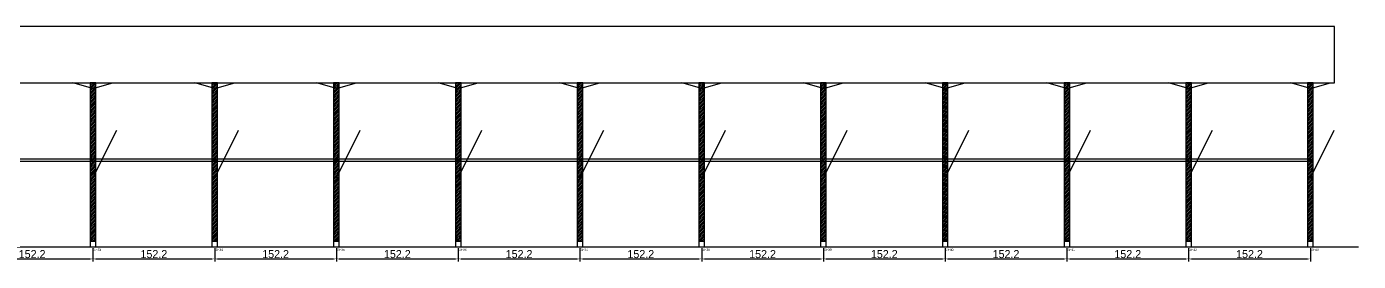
# Model space of a CAD drawing. Header units: metres. Extents: x -30 to 6481, y -25 to 308.
# Drawn here: x 4816 to 6481, y -25 to 268 of the extents above; entities that cross this region are included whole.
import ezdxf

# ---------------------------------------------------------------- set-up
doc = ezdxf.new("R2010")
doc.units = ezdxf.units.M
for name, color, linetype in [('BARRA_ANCORAGEM', 1, 'Continuous'), ('COTA', 241, 'Continuous'), ('GARFOS OK', 3, 'Continuous'), ('NOME DA VIGA', 6, 'Continuous'), ('SARR_7x7', 40, 'Continuous'), ('TIRAS REESCORAMENTO', 252, 'Continuous'), ('VIGAS', 3, 'Continuous')]:
    doc.layers.add(name, color=color, linetype=linetype)
doc.dimstyles.new('EZ DXF', dxfattribs={"dimtxt": 10, "dimasz": 3.5, "dimexe": 3, "dimexo": 1.5, "dimgap": 1, "dimtad": 1, "dimdec": 1, "dimdsep": 46, "dimcen": 2.5, "dimazin": 3, "dimtfac": 1, "dimtmove": 0, "dimatfit": 3})

msp = doc.modelspace()

# ---------------------------------------------------------------- hatches: boundary and pattern name
at = {"layer": 'COTA'}
h = msp.add_hatch(dxfattribs=at)
h.set_pattern_fill('ANSI31', scale=0.5)
h.paths.add_polyline_path([(4895.63, 0), (4902.63, 0), (4902.63, 198), (4895.63, 198)])
h = msp.add_hatch(dxfattribs=at)
h.set_pattern_fill('ANSI31', scale=0.5)
h.paths.add_polyline_path([(5047.79, 0), (5054.79, 0), (5054.79, 198), (5047.79, 198)])
h = msp.add_hatch(dxfattribs=at)
h.set_pattern_fill('ANSI31', scale=0.5)
h.paths.add_polyline_path([(5199.95, 0), (5206.95, 0), (5206.95, 198), (5199.95, 198)])
h = msp.add_hatch(dxfattribs=at)
h.set_pattern_fill('ANSI31', scale=0.5)
h.paths.add_polyline_path([(5352.11, 0), (5359.11, 0), (5359.11, 198), (5352.11, 198)])
h = msp.add_hatch(dxfattribs=at)
h.set_pattern_fill('ANSI31', scale=0.5)
h.paths.add_polyline_path([(5504.27, 0), (5511.27, 0), (5511.27, 198), (5504.27, 198)])
h = msp.add_hatch(dxfattribs=at)
h.set_pattern_fill('ANSI31', scale=0.5)
h.paths.add_polyline_path([(5656.43, 0), (5663.43, 0), (5663.43, 198), (5656.43, 198)])
h = msp.add_hatch(dxfattribs=at)
h.set_pattern_fill('ANSI31', scale=0.5)
h.paths.add_polyline_path([(5808.6, 0), (5815.6, 0), (5815.6, 198), (5808.6, 198)])
h = msp.add_hatch(dxfattribs=at)
h.set_pattern_fill('ANSI31', scale=0.5)
h.paths.add_polyline_path([(5960.76, 0), (5967.76, 0), (5967.76, 198), (5960.76, 198)])
h = msp.add_hatch(dxfattribs=at)
h.set_pattern_fill('ANSI31', scale=0.5)
h.paths.add_polyline_path([(6112.92, 0), (6119.92, 0), (6119.92, 198), (6112.92, 198)])
h = msp.add_hatch(dxfattribs=at)
h.set_pattern_fill('ANSI31', scale=0.5)
h.paths.add_polyline_path([(6265.08, 0), (6272.08, 0), (6272.08, 198), (6265.08, 198)])
h = msp.add_hatch(dxfattribs=at)
h.set_pattern_fill('ANSI31', scale=0.5)
h.paths.add_polyline_path([(6417.24, 0), (6424.24, 0), (6424.24, 198), (6417.24, 198)])

# ---------------------------------------------------------------- linework, layer by layer
at = {"layer": 'BARRA_ANCORAGEM'}
for p, q in [((4899.13, 79.2), (4928.83, 138.6)), ((5051.29, 79.2), (5080.99, 138.6)), ((5203.45, 79.2), (5233.15, 138.6)), ((5355.61, 79.2), (5385.31, 138.6)), ((5507.77, 79.2), (5537.47, 138.6)), ((5659.93, 79.2), (5689.63, 138.6)), ((5812.1, 79.2), (5841.8, 138.6)), ((5964.26, 79.2), (5993.96, 138.6)), ((6116.42, 79.2), (6146.12, 138.6)), ((6268.58, 79.2), (6298.28, 138.6)), ((6420.74, 79.2), (6450.44, 138.6))]:
    msp.add_line(p, q, dxfattribs=at)
at = {"layer": 'GARFOS OK'}
for p, q in [((4899.13, 191), (4874.13, 198)), ((4874.13, 198), (4924.13, 198)), ((4899.13, 191), (4924.13, 198)), ((5051.29, 191), (5026.29, 198)), ((5026.29, 198), (5076.29, 198)), ((5051.29, 191), (5076.29, 198)), ((5203.45, 191), (5178.45, 198)), ((5178.45, 198), (5228.45, 198)), ((5203.45, 191), (5228.45, 198)), ((5355.61, 191), (5330.61, 198)), ((5330.61, 198), (5380.61, 198)), ((5355.61, 191), (5380.61, 198)), ((5507.77, 191), (5482.77, 198)), ((5482.77, 198), (5532.77, 198)), ((5507.77, 191), (5532.77, 198)), ((5659.93, 191), (5634.93, 198)), ((5634.93, 198), (5684.93, 198)), ((5659.93, 191), (5684.93, 198)), ((5812.1, 191), (5787.1, 198)), ((5787.1, 198), (5837.1, 198)), ((5812.1, 191), (5837.1, 198)), ((5964.26, 191), (5939.26, 198)), ((5939.26, 198), (5989.26, 198)), ((5964.26, 191), (5989.26, 198)), ((6116.42, 191), (6091.42, 198)), ((6091.42, 198), (6141.42, 198)), ((6116.42, 191), (6141.42, 198)), ((6268.58, 191), (6243.58, 198)), ((6243.58, 198), (6293.58, 198)), ((6268.58, 191), (6293.58, 198)), ((6420.74, 191), (6395.74, 198)), ((6395.74, 198), (6445.74, 198)), ((6420.74, 191), (6445.74, 198))]:
    msp.add_line(p, q, dxfattribs=at)
at = {"layer": 'GARFOS OK', "linetype": 'CONTINUOUS'}
msp.add_line((-30, -7), (6480.74, -7), dxfattribs=at)
at = {"layer": 'GARFOS OK'}
for points in [[(4895.63, 0), (4902.63, 0), (4902.63, 198), (4895.63, 198), (4895.63, 0)], [(5047.79, 0), (5054.79, 0), (5054.79, 198), (5047.79, 198), (5047.79, 0)], [(5199.95, 0), (5206.95, 0), (5206.95, 198), (5199.95, 198), (5199.95, 0)], [(5352.11, 0), (5359.11, 0), (5359.11, 198), (5352.11, 198), (5352.11, 0)], [(5504.27, 0), (5511.27, 0), (5511.27, 198), (5504.27, 198), (5504.27, 0)], [(5656.43, 0), (5663.43, 0), (5663.43, 198), (5656.43, 198), (5656.43, 0)], [(5808.6, 0), (5815.6, 0), (5815.6, 198), (5808.6, 198), (5808.6, 0)], [(5960.76, 0), (5967.76, 0), (5967.76, 198), (5960.76, 198), (5960.76, 0)], [(6112.92, 0), (6119.92, 0), (6119.92, 198), (6112.92, 198), (6112.92, 0)], [(6265.08, 0), (6272.08, 0), (6272.08, 198), (6265.08, 198), (6265.08, 0)], [(6417.24, 0), (6424.24, 0), (6424.24, 198), (6417.24, 198), (6417.24, 0)]]:
    msp.add_lwpolyline(points, dxfattribs=at)
at = {"layer": 'SARR_7x7'}
for points in [[(4895.63, -7), (4902.63, -7), (4902.63, 0), (4895.63, 0), (4895.63, -7)], [(5047.79, -7), (5054.79, -7), (5054.79, 0), (5047.79, 0), (5047.79, -7)], [(5199.95, -7), (5206.95, -7), (5206.95, 0), (5199.95, 0), (5199.95, -7)], [(5352.11, -7), (5359.11, -7), (5359.11, 0), (5352.11, 0), (5352.11, -7)], [(5504.27, -7), (5511.27, -7), (5511.27, 0), (5504.27, 0), (5504.27, -7)], [(5656.43, -7), (5663.43, -7), (5663.43, 0), (5656.43, 0), (5656.43, -7)], [(5808.6, -7), (5815.6, -7), (5815.6, 0), (5808.6, 0), (5808.6, -7)], [(5960.76, -7), (5967.76, -7), (5967.76, 0), (5960.76, 0), (5960.76, -7)], [(6112.92, -7), (6119.92, -7), (6119.92, 0), (6112.92, 0), (6112.92, -7)], [(6265.08, -7), (6272.08, -7), (6272.08, 0), (6265.08, 0), (6265.08, -7)], [(6417.24, -7), (6424.24, -7), (6424.24, 0), (6417.24, 0), (6417.24, -7)]]:
    msp.add_lwpolyline(points, dxfattribs=at)
at = {"layer": 'TIRAS REESCORAMENTO'}
for points in [[(4746.97, 100), (4899.13, 100), (4899.13, 102.5), (4746.97, 102.5), (4746.97, 100)], [(4899.13, 100), (5051.29, 100), (5051.29, 102.5), (4899.13, 102.5), (4899.13, 100)], [(5051.29, 100), (5203.45, 100), (5203.45, 102.5), (5051.29, 102.5), (5051.29, 100)], [(5203.45, 100), (5355.61, 100), (5355.61, 102.5), (5203.45, 102.5), (5203.45, 100)], [(5355.61, 100), (5507.77, 100), (5507.77, 102.5), (5355.61, 102.5), (5355.61, 100)], [(5507.77, 100), (5659.93, 100), (5659.93, 102.5), (5507.77, 102.5), (5507.77, 100)], [(5659.93, 100), (5812.1, 100), (5812.1, 102.5), (5659.93, 102.5), (5659.93, 100)], [(5812.1, 100), (5964.26, 100), (5964.26, 102.5), (5812.1, 102.5), (5812.1, 100)], [(5964.26, 100), (6116.42, 100), (6116.42, 102.5), (5964.26, 102.5), (5964.26, 100)], [(6116.42, 100), (6268.58, 100), (6268.58, 102.5), (6116.42, 102.5), (6116.42, 100)], [(6268.58, 100), (6420.74, 100), (6420.74, 102.5), (6268.58, 102.5), (6268.58, 100)]]:
    msp.add_lwpolyline(points, dxfattribs=at)
at = {"layer": 'VIGAS'}
msp.add_lwpolyline([(0, 198), (6450.74, 198), (6450.74, 268), (0, 268), (0, 198)], dxfattribs=at)

# ---------------------------------------------------------------- texts
at = {"layer": 'NOME DA VIGA'}
for s, p in [('GF33', (4899.13, -12)), ('GF34', (5051.29, -12)), ('GF35', (5203.45, -12)), ('GF36', (5355.61, -12)), ('GF37', (5507.77, -12)), ('GF38', (5659.93, -12)), ('GF39', (5812.1, -12)), ('GF40', (5964.26, -12)), ('GF41', (6116.42, -12)), ('GF42', (6268.58, -12)), ('GF43', (6420.74, -12))]:
    msp.add_text(s, height=3, dxfattribs=at).set_placement(p)

# ---------------------------------------------------------------- dimensions: what is measured, and where the dimension line sits
at = {"layer": 'COTA'}
for base, p1, p2 in [((4746.97, -22), (4746.97, -7), (4899.13, -7)), ((4899.13, -22), (4899.13, -7), (5051.29, -7)), ((5051.29, -22), (5051.29, -7), (5203.45, -7)), ((5203.45, -22), (5203.45, -7), (5355.61, -7)), ((5355.61, -22), (5355.61, -7), (5507.77, -7)), ((5507.77, -22), (5507.77, -7), (5659.93, -7)), ((5659.93, -22), (5659.93, -7), (5812.1, -7)), ((5812.1, -22), (5812.1, -7), (5964.26, -7)), ((5964.26, -22), (5964.26, -7), (6116.42, -7)), ((6116.42, -22), (6116.42, -7), (6268.58, -7)), ((6268.58, -22), (6268.58, -7), (6420.74, -7))]:
    msp.add_linear_dim(base=base, p1=p1, p2=p2, dimstyle='EZ DXF', dxfattribs=at).render()

doc.saveas('drawing.dxf')
